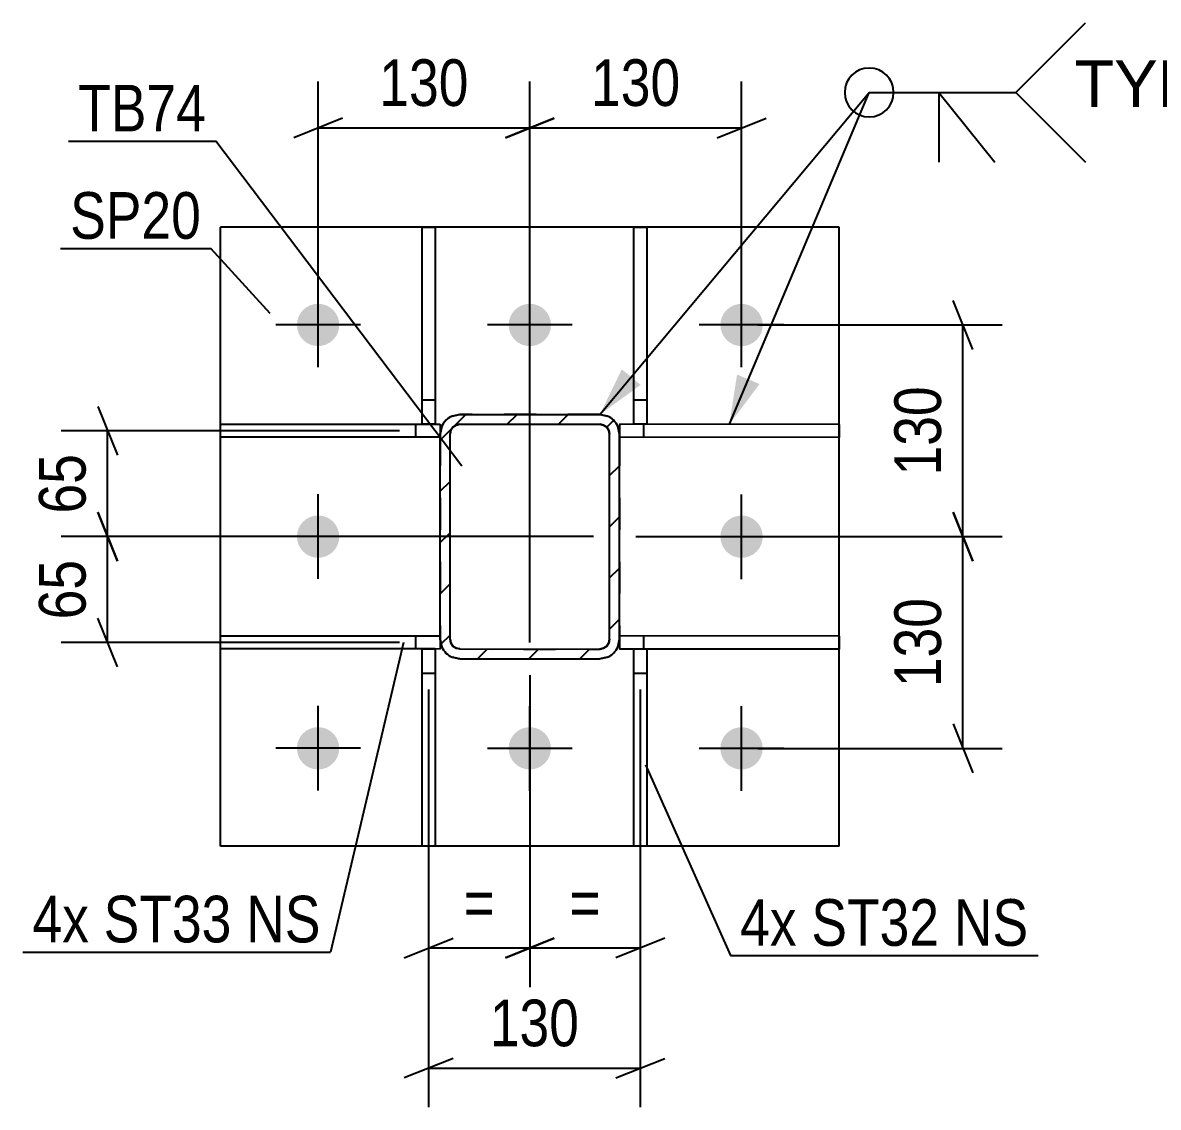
# Model space of a CAD drawing. Header units: millimetres. Extents: x 0 to 841, y 0 to 594.
# Drawn here: x 307 to 376.8, y 113.1 to 179.8 of the extents above; entities that cross this region are included whole.
import ezdxf

# ---------------------------------------------------------------- set-up
doc = ezdxf.new("R2010")
doc.units = ezdxf.units.MM
doc.linetypes.add('DXK_LINE_DOT2', pattern=[3.9198, 1.9599, -1.9599])
doc.linetypes.add('DXK_LINE_DOT3', pattern=[5.9187, 2.979, -0.9799, 0.9799, -0.9799])
doc.styles.add('Arial', font='ARIAL.TTF', dxfattribs={"height": 0.2})
doc.styles.add('Arial Narrow', font='ARIALN.TTF', dxfattribs={"height": 0.2})

# ---------------------------------------------------------------- blocks, each defined once
blk = doc.blocks.new('Part-122573297-5916 - 5819')
at = {"color": 2, "linetype": 'Continuous'}
for p, q in [((344.551, 129.193), (344.553, 141.303)), ((344.553, 141.303), (345.353, 141.302)), ((345.353, 141.302), (345.351, 129.192)), ((345.351, 129.192), (344.551, 129.193))]:
    blk.add_line(p, q, dxfattribs=at)
at = {"color": 7, "linetype": 'DXK_LINE_DOT2'}
blk.add_line((344.553, 139.803), (345.353, 139.802), dxfattribs=at)
blk = doc.blocks.new('Part-122573297-5836 - 5819')
at = {"linetype": 'Continuous'}
h = blk.add_hatch(dxfattribs=at)
h.set_pattern_fill('', scale=0.7, style=0, pattern_type=0)
h.set_pattern_definition([(45, (343.3188, 155.3412), (-1.57154, 1.57154), [])])
h.paths.add_polyline_path([(343.579, 154.952), (343.319, 155.341), (342.93, 155.601), (342.47, 155.693), (333.87, 155.694), (333.411, 155.602), (333.022, 155.342), (332.762, 154.953), (332.67, 154.494), (332.669, 141.894), (332.76, 141.435), (333.02, 141.045), (333.41, 140.785), (333.869, 140.694), (342.469, 140.693), (342.928, 140.784), (343.317, 141.044), (343.578, 141.433), (343.669, 141.893), (343.67, 154.493)])
h.paths.add_polyline_path([(343.069, 141.893), (343.023, 141.663), (342.893, 141.468), (342.698, 141.338), (342.469, 141.293), (333.869, 141.294), (333.639, 141.339), (333.445, 141.469), (333.315, 141.664), (333.269, 141.894), (333.27, 154.494), (333.316, 154.723), (333.446, 154.918), (333.641, 155.048), (333.87, 155.094), (342.47, 155.093), (342.7, 155.047), (342.894, 154.917), (343.025, 154.722), (343.07, 154.493)])
at = {"color": 7, "linetype": 'DXK_LINE_DOT2'}
for p, q in [((333.411, 155.602), (333.87, 155.694)), ((342.47, 155.693), (333.87, 155.694)), ((342.47, 155.693), (342.47, 155.693)), ((342.47, 155.693), (342.93, 155.601)), ((332.67, 154.494), (332.762, 154.953)), ((333.446, 154.918), (333.316, 154.723)), ((333.641, 155.048), (333.446, 154.918)), ((333.87, 155.094), (333.641, 155.048)), ((333.87, 155.094), (342.47, 155.093)), ((342.7, 155.047), (342.47, 155.093)), ((342.894, 154.917), (342.7, 155.047)), ((343.025, 154.722), (342.894, 154.917)), ((343.579, 154.952), (343.67, 154.493)), ((332.67, 154.494), (332.669, 141.894)), ((333.269, 141.894), (333.27, 154.494)), ((333.316, 154.723), (333.27, 154.494)), ((343.07, 154.493), (343.025, 154.722)), ((343.069, 141.893), (343.07, 154.493)), ((343.67, 154.493), (343.669, 141.893)), ((332.76, 141.435), (332.669, 141.894)), ((333.269, 141.894), (333.315, 141.664)), ((333.315, 141.664), (333.445, 141.469)), ((342.893, 141.468), (343.023, 141.663)), ((343.023, 141.663), (343.069, 141.893)), ((343.669, 141.893), (343.578, 141.433)), ((333.445, 141.469), (333.639, 141.339)), ((333.639, 141.339), (333.869, 141.294)), ((333.869, 141.294), (342.469, 141.293)), ((342.469, 141.293), (342.698, 141.338)), ((342.698, 141.338), (342.893, 141.468)), ((333.869, 140.694), (333.41, 140.785)), ((333.869, 140.694), (342.469, 140.693)), ((342.928, 140.784), (342.469, 140.693))]:
    blk.add_line(p, q, dxfattribs=at)
at = {"color": 2, "linetype": 'Continuous'}
for p, q in [((333.87, 155.694), (333.411, 155.602)), ((333.87, 155.694), (333.87, 155.694)), ((333.87, 155.694), (342.47, 155.693)), ((342.47, 155.693), (342.47, 155.693)), ((342.93, 155.601), (342.47, 155.693)), ((332.762, 154.953), (332.67, 154.494)), ((333.316, 154.723), (333.446, 154.918)), ((333.446, 154.918), (333.641, 155.048)), ((333.641, 155.048), (333.87, 155.094)), ((333.87, 155.094), (333.87, 155.094)), ((333.87, 155.094), (342.47, 155.093)), ((342.47, 155.093), (342.47, 155.093)), ((342.47, 155.093), (342.7, 155.047)), ((342.7, 155.047), (342.894, 154.917)), ((342.894, 154.917), (343.025, 154.722)), ((343.67, 154.493), (343.579, 154.952)), ((332.669, 141.894), (332.67, 154.494)), ((332.67, 154.494), (332.67, 154.494)), ((333.269, 141.894), (333.27, 154.494)), ((333.27, 154.494), (333.316, 154.723)), ((333.27, 154.494), (333.27, 154.494)), ((343.025, 154.722), (343.07, 154.493)), ((343.069, 141.893), (343.07, 154.493)), ((343.07, 154.493), (343.07, 154.493)), ((343.669, 141.893), (343.67, 154.493)), ((343.67, 154.493), (343.67, 154.493)), ((332.669, 141.894), (332.669, 141.894)), ((332.669, 141.894), (332.76, 141.435)), ((333.269, 141.894), (333.269, 141.894)), ((333.315, 141.664), (333.269, 141.894)), ((333.445, 141.469), (333.315, 141.664)), ((343.023, 141.663), (342.893, 141.468)), ((343.069, 141.893), (343.023, 141.663)), ((343.069, 141.893), (343.069, 141.893)), ((343.578, 141.433), (343.669, 141.893)), ((343.669, 141.893), (343.669, 141.893)), ((333.639, 141.339), (333.445, 141.469)), ((333.869, 141.294), (333.639, 141.339)), ((333.869, 141.294), (333.869, 141.294)), ((333.869, 141.294), (342.469, 141.293)), ((342.698, 141.338), (342.469, 141.293)), ((342.469, 141.293), (342.469, 141.293)), ((342.893, 141.468), (342.698, 141.338)), ((333.41, 140.785), (333.869, 140.694)), ((333.869, 140.694), (333.869, 140.694)), ((333.869, 140.694), (342.469, 140.693)), ((342.469, 140.693), (342.928, 140.784)), ((342.469, 140.693), (342.469, 140.693))]:
    blk.add_line(p, q, dxfattribs=at)
at = {"color": 7, "linetype": 'DXK_LINE_DOT3'}
blk.add_line((338.17, 148.193), (338.17, 148.193), dxfattribs=at)
at = {"color": 7, "linetype": 'DXK_LINE_DOT2'}
for centre, start, end in [((333.87, 154.494), 112.49429, 157.49429), ((342.47, 154.493), 22.49429, 67.49429), ((333.869, 141.894), 202.49429, 247.49429), ((342.469, 141.893), 292.49429, 337.49429)]:
    blk.add_arc(centre, 1.2, start, end, dxfattribs=at)
at = {"color": 2, "linetype": 'Continuous'}
for centre, start, end in [((333.87, 154.494), 112.49429, 157.49429), ((342.47, 154.493), 22.49429, 67.49429), ((333.869, 141.894), 202.49429, 247.49429), ((342.469, 141.893), 292.49429, 337.49429)]:
    blk.add_arc(centre, 1.2, start, end, dxfattribs=at)
blk = doc.blocks.new('Part-122573297-5865 - 5819')
at = {"color": 2, "linetype": 'Continuous'}
for p, q in [((357.169, 142.091), (343.669, 142.093)), ((343.669, 141.895), (343.669, 141.293)), ((357.169, 142.091), (357.169, 141.291)), ((344.553, 141.293), (343.669, 141.293)), ((357.169, 141.291), (345.353, 141.292))]:
    blk.add_line(p, q, dxfattribs=at)
at = {"color": 7, "linetype": 'DXK_LINE_DOT2'}
for p, q in [((343.669, 142.093), (343.669, 141.895)), ((345.169, 141.292), (345.169, 142.092)), ((345.353, 141.292), (344.553, 141.293))]:
    blk.add_line(p, q, dxfattribs=at)
blk = doc.blocks.new('Part-122573297-5921 - 5819')
at = {"color": 2, "linetype": 'Continuous'}
for p, q in [((331.554, 155.104), (331.556, 167.194)), ((331.556, 167.194), (332.356, 167.194)), ((332.356, 167.194), (332.354, 155.104)), ((332.354, 155.104), (331.554, 155.104))]:
    blk.add_line(p, q, dxfattribs=at)
at = {"color": 7, "linetype": 'DXK_LINE_DOT2'}
blk.add_line((331.554, 156.604), (332.354, 156.604), dxfattribs=at)
blk = doc.blocks.new('Part-122573297-5870 - 5819')
at = {"color": 2, "linetype": 'Continuous'}
for p, q in [((319.168, 129.195), (319.171, 167.195)), ((357.171, 167.191), (319.171, 167.195)), ((357.168, 129.191), (357.171, 167.191)), ((357.168, 129.191), (319.168, 129.195))]:
    blk.add_line(p, q, dxfattribs=at)
blk = doc.blocks.new('Part-122573297-5926 - 5819')
at = {"color": 2, "linetype": 'Continuous'}
for p, q in [((344.554, 155.103), (344.555, 167.193)), ((344.555, 167.193), (345.355, 167.192)), ((345.355, 167.192), (345.354, 155.103)), ((345.354, 155.103), (344.554, 155.103))]:
    blk.add_line(p, q, dxfattribs=at)
at = {"color": 7, "linetype": 'DXK_LINE_DOT2'}
blk.add_line((344.554, 156.603), (345.354, 156.603), dxfattribs=at)
blk = doc.blocks.new('Part-122573297-5942 - 5819')
at = {"color": 2, "linetype": 'Continuous'}
for p, q in [((319.169, 141.295), (319.169, 142.095)), ((319.169, 142.095), (332.669, 142.093)), ((332.669, 141.896), (332.668, 141.293)), ((331.554, 141.294), (319.169, 141.295)), ((332.668, 141.293), (332.354, 141.294))]:
    blk.add_line(p, q, dxfattribs=at)
at = {"color": 7, "linetype": 'DXK_LINE_DOT2'}
for p, q in [((331.168, 141.294), (331.169, 142.094)), ((332.669, 142.093), (332.669, 141.896)), ((332.354, 141.294), (331.554, 141.294))]:
    blk.add_line(p, q, dxfattribs=at)
blk = doc.blocks.new('Part-122573297-5949 - 5819')
at = {"color": 2, "linetype": 'Continuous'}
for p, q in [((319.17, 154.295), (319.17, 155.095)), ((319.17, 155.095), (332.67, 155.093)), ((332.67, 155.093), (332.67, 154.492)), ((332.67, 154.293), (319.17, 154.295))]:
    blk.add_line(p, q, dxfattribs=at)
at = {"color": 7, "linetype": 'DXK_LINE_DOT2'}
for p, q in [((331.17, 154.294), (331.17, 155.094)), ((332.67, 154.492), (332.67, 154.293))]:
    blk.add_line(p, q, dxfattribs=at)
blk = doc.blocks.new('Part-122573297-5960 - 5819')
at = {"color": 2, "linetype": 'Continuous'}
for p, q in [((357.17, 155.091), (343.671, 155.093)), ((343.671, 155.093), (343.671, 154.491)), ((357.17, 155.091), (357.17, 154.291)), ((357.17, 154.291), (343.671, 154.293))]:
    blk.add_line(p, q, dxfattribs=at)
at = {"color": 7, "linetype": 'DXK_LINE_DOT2'}
for p, q in [((345.171, 154.292), (345.171, 155.092)), ((343.671, 154.293), (343.671, 154.491))]:
    blk.add_line(p, q, dxfattribs=at)
blk = doc.blocks.new('Bolt-122573297-5970 - 5819')
at = {"linetype": 'Continuous'}
for points in [[(323.871, 161.195, -1), (326.471, 161.194, -1)], [(336.871, 161.193, -1), (339.471, 161.193, -1)], [(349.871, 161.192, -1), (352.471, 161.192, -1)], [(323.87, 148.195, -1), (326.47, 148.194, -1)], [(349.87, 148.192, -1), (352.47, 148.192, -1)], [(323.868, 135.195, -1), (326.468, 135.194, -1)], [(336.868, 135.193, -1), (339.468, 135.193, -1)], [(349.868, 135.192, -1), (352.468, 135.192, -1)]]:
    blk.add_hatch(color=1, dxfattribs=at).paths.add_polyline_path(points)
at = {"color": 1, "linetype": 'Continuous'}
for p, q in [((325.171, 158.595), (325.171, 163.795)), ((338.171, 158.593), (338.171, 163.793)), ((351.171, 158.592), (351.171, 163.792)), ((327.771, 161.194), (322.571, 161.195)), ((340.771, 161.193), (335.571, 161.193)), ((353.771, 161.192), (348.571, 161.192)), ((325.169, 145.595), (325.17, 150.795)), ((351.169, 145.592), (351.17, 150.792)), ((327.77, 148.194), (322.57, 148.195)), ((353.77, 148.192), (348.57, 148.192)), ((325.168, 132.595), (325.169, 137.795)), ((338.168, 132.593), (338.169, 137.793)), ((351.168, 132.592), (351.169, 137.792)), ((327.768, 135.194), (322.568, 135.195)), ((340.768, 135.193), (335.568, 135.193)), ((353.768, 135.192), (348.568, 135.192))]:
    blk.add_line(p, q, dxfattribs=at)
blk = doc.blocks.new('Part-122573297-5988 - 5819')
at = {"color": 2, "linetype": 'Continuous'}
for p, q in [((331.552, 129.194), (331.554, 141.304)), ((331.554, 141.304), (332.354, 141.304)), ((332.354, 141.304), (332.352, 129.194)), ((332.352, 129.194), (331.552, 129.194))]:
    blk.add_line(p, q, dxfattribs=at)
at = {"color": 7, "linetype": 'DXK_LINE_DOT2'}
blk.add_line((331.553, 139.804), (332.353, 139.804), dxfattribs=at)
blk = doc.blocks.new('StraightDimension-122573297-14361 - 5819')
at = {"color": 7, "linetype": 'Continuous'}
for p, q in [((311.645, 156.194), (312.845, 153.194)), ((330.17, 154.694), (309.395, 154.694)), ((312.245, 148.193), (312.245, 154.694)), ((312.845, 146.693), (311.645, 149.693)), ((342.07, 148.193), (309.395, 148.193))]:
    blk.add_line(p, q, dxfattribs=at)
at = {"color": 0}
blk.add_wipeout([(311.495, 153.871), (307.295, 153.871), (307.295, 149.015), (311.495, 149.015)], dxfattribs=at)
at = {"color": 3, "style": 'Arial Narrow'}
blk.add_text('65', height=2.8633, rotation=90.00021, dxfattribs=at).set_placement((310.895, 149.615))
blk = doc.blocks.new('StraightDimension-122573297-14390 - 5819')
at = {"color": 7, "linetype": 'Continuous'}
for p, q in [((325.171, 162.195), (325.171, 176.144)), ((338.169, 141.693), (338.169, 176.144)), ((326.671, 173.894), (323.671, 172.694)), ((336.669, 172.694), (339.669, 173.894)), ((325.171, 173.294), (338.169, 173.294))]:
    blk.add_line(p, q, dxfattribs=at)
at = {"color": 0}
blk.add_wipeout([(335.012, 174.044), (335.012, 178.244), (328.328, 178.244), (328.328, 174.044)], dxfattribs=at)
at = {"color": 3, "style": 'Arial Narrow'}
blk.add_text('130', height=2.8633, dxfattribs=at).set_placement((328.928, 174.644))
blk = doc.blocks.new('StraightDimension-122573297-6037 - 5819')
at = {"color": 7, "linetype": 'Continuous'}
for p, q in [((338.169, 139.693), (338.169, 120.533)), ((344.953, 138.802), (344.953, 120.533)), ((336.669, 122.333), (339.669, 123.533)), ((346.453, 123.533), (343.453, 122.333)), ((338.169, 122.933), (344.953, 122.933))]:
    blk.add_line(p, q, dxfattribs=at)
at = {"color": 0}
blk.add_wipeout([(343.12, 123.683), (343.12, 127.883), (340.001, 127.883), (340.001, 123.683)], dxfattribs=at)
at = {"color": 3, "style": 'Arial Narrow'}
blk.add_text('=', height=2.863, dxfattribs=at).set_placement((340.601, 124.283))
blk = doc.blocks.new('StraightDimension-122573297-6047 - 5819')
at = {"color": 7, "linetype": 'Continuous'}
for p, q in [((338.169, 139.693), (338.169, 120.533)), ((331.953, 138.804), (331.953, 120.533)), ((330.453, 122.333), (333.453, 123.533)), ((339.669, 123.533), (336.669, 122.333)), ((331.953, 122.933), (338.169, 122.933))]:
    blk.add_line(p, q, dxfattribs=at)
at = {"color": 0}
blk.add_wipeout([(336.621, 123.683), (336.621, 127.883), (333.502, 127.883), (333.502, 123.683)], dxfattribs=at)
at = {"color": 3, "style": 'Arial Narrow'}
blk.add_text('=', height=2.863, dxfattribs=at).set_placement((334.102, 124.283))
blk = doc.blocks.new('StraightDimension-122573297-6089 - 5819')
at = {"color": 7, "linetype": 'Continuous'}
for p, q in [((365.365, 146.693), (364.165, 149.693)), ((344.67, 148.193), (367.165, 148.193)), ((364.765, 135.192), (364.765, 148.193)), ((364.165, 136.692), (365.365, 133.692)), ((352.168, 135.192), (367.165, 135.192))]:
    blk.add_line(p, q, dxfattribs=at)
at = {"color": 0}
blk.add_wipeout([(364.014, 145.034), (359.814, 145.034), (359.815, 138.35), (364.015, 138.35)], dxfattribs=at)
at = {"color": 3, "style": 'Arial Narrow'}
blk.add_text('130', height=2.8633, rotation=90.00021, dxfattribs=at).set_placement((363.415, 138.95))
blk = doc.blocks.new('StraightDimension-122573297-6099 - 5819')
at = {"color": 7, "linetype": 'Continuous'}
for p, q in [((365.365, 159.692), (364.165, 162.692)), ((352.171, 161.192), (367.165, 161.192)), ((364.765, 148.193), (364.765, 161.192)), ((364.165, 149.693), (365.365, 146.693)), ((344.67, 148.193), (367.165, 148.193))]:
    blk.add_line(p, q, dxfattribs=at)
at = {"color": 0}
blk.add_wipeout([(364.014, 158.035), (359.814, 158.035), (359.815, 151.35), (364.015, 151.35)], dxfattribs=at)
at = {"color": 3, "style": 'Arial Narrow'}
blk.add_text('130', height=2.8633, rotation=90.00021, dxfattribs=at).set_placement((363.415, 151.95))
blk = doc.blocks.new('StraightDimension-122573297-14362 - 5819')
at = {"color": 7, "linetype": 'Continuous'}
for p, q in [((311.645, 149.693), (312.845, 146.693)), ((342.07, 148.193), (309.395, 148.193)), ((312.245, 141.694), (312.245, 148.193)), ((312.845, 140.194), (311.645, 143.194)), ((330.169, 141.694), (309.395, 141.694))]:
    blk.add_line(p, q, dxfattribs=at)
at = {"color": 0}
blk.add_wipeout([(311.495, 147.371), (307.295, 147.371), (307.295, 142.515), (311.495, 142.515)], dxfattribs=at)
at = {"color": 3, "style": 'Arial Narrow'}
blk.add_text('65', height=2.8633, rotation=90.00021, dxfattribs=at).set_placement((310.895, 143.115))
blk = doc.blocks.new('StraightDimension-122573297-13669 - 5819')
at = {"color": 7, "linetype": 'Continuous'}
for p, q in [((331.953, 138.804), (331.953, 113.15)), ((344.953, 138.802), (344.953, 113.15)), ((333.453, 116.15), (330.453, 114.95)), ((343.453, 114.95), (346.453, 116.15)), ((331.953, 115.55), (344.953, 115.55))]:
    blk.add_line(p, q, dxfattribs=at)
at = {"color": 0}
blk.add_wipeout([(341.795, 116.3), (341.795, 120.5), (335.111, 120.5), (335.111, 116.3)], dxfattribs=at)
at = {"color": 3, "style": 'Arial Narrow'}
blk.add_text('130', height=2.8633, dxfattribs=at).set_placement((335.711, 116.9))
blk = doc.blocks.new('StraightDimension-122573297-14389 - 5819')
at = {"color": 7, "linetype": 'Continuous'}
for p, q in [((338.169, 141.693), (338.169, 176.144)), ((351.171, 162.192), (351.171, 176.144)), ((339.669, 173.894), (336.669, 172.694)), ((349.671, 172.694), (352.671, 173.894)), ((338.169, 173.294), (351.171, 173.294))]:
    blk.add_line(p, q, dxfattribs=at)
at = {"color": 0}
blk.add_wipeout([(348.012, 174.044), (348.012, 178.244), (341.328, 178.244), (341.328, 174.044)], dxfattribs=at)
at = {"color": 3, "style": 'Arial Narrow'}
blk.add_text('130', height=2.8633, dxfattribs=at).set_placement((341.928, 174.644))
blk = doc.blocks.new('Mark-122573297-5832 - 5819')
at = {"color": 30, "linetype": 'Continuous'}
for p in [(309.838, 172.477), (333.991, 152.525)]:
    blk.add_line(p, (318.892, 172.477), dxfattribs=at)
at = {"color": 0}
blk.add_wipeout([(318.292, 173.077), (318.292, 176.077), (310.438, 176.077), (310.438, 173.077)], dxfattribs=at)
blk.add_wipeout([(318.292, 173.077), (318.292, 176.077), (310.438, 176.077), (310.438, 173.077)], dxfattribs=at)
at = {"color": 3, "style": 'Arial Narrow'}
blk.add_text('TB74', height=2.8633, dxfattribs=at).set_placement((310.438, 173.077))
blk = doc.blocks.new('Mark-122573297-5866 - 5819')
at = {"color": 30, "linetype": 'Continuous'}
for p in [(309.347, 165.887), (322.237, 161.888)]:
    blk.add_line(p, (318.586, 165.887), dxfattribs=at)
at = {"color": 0}
blk.add_wipeout([(317.986, 166.487), (317.986, 169.487), (309.947, 169.487), (309.947, 166.487)], dxfattribs=at)
blk.add_wipeout([(317.986, 166.487), (317.986, 169.487), (309.947, 169.487), (309.947, 166.487)], dxfattribs=at)
at = {"color": 3, "style": 'Arial Narrow'}
blk.add_text('SP20', height=2.8633, dxfattribs=at).set_placement((309.947, 166.487))
blk = doc.blocks.new('WeldMark-122573297-6109 - 5819')
at = {"linetype": 'Continuous'}
for points in [[(344.97, 157.513), (342.47, 155.693), (343.819, 158.475)], [(352.276, 157.566), (350.42, 155.092), (350.894, 158.148)]]:
    blk.add_hatch(color=30, dxfattribs=at).paths.add_polyline_path(points)
at = {"color": 30, "linetype": 'Continuous'}
for p, q in [((342.47, 155.693), (359.005, 175.47)), ((350.42, 155.092), (359.005, 175.47)), ((359.005, 175.47), (368.005, 175.47))]:
    blk.add_line(p, q, dxfattribs=at)
at = {"color": 3, "linetype": 'Continuous'}
for q in [(366.719, 171.184), (363.29, 171.184)]:
    blk.add_line((363.29, 175.47), q, dxfattribs=at)
for start, end in [(90, 270), (270, 90)]:
    blk.add_arc((359.005, 175.47), 1.5, start, end, dxfattribs=at)
at = {"color": 0, "linetype": 'Continuous'}
blk.add_wipeout([(379.38, 174.57), (379.38, 177.57), (371.605, 177.57), (371.605, 174.57)], dxfattribs=at)
blk.add_wipeout([(379.38, 174.57), (379.38, 177.57), (371.605, 177.57), (371.605, 174.57)], dxfattribs=at)
at = {"color": 3, "linetype": 'Continuous'}
for q in [(372.29, 179.756), (372.29, 171.184)]:
    blk.add_line((368.005, 175.47), q, dxfattribs=at)
at = {"color": 3, "linetype": 'Continuous', "style": 'Arial'}
blk.add_text('TYP', height=2.8652, dxfattribs=at).set_placement((371.605, 174.57))
blk = doc.blocks.new('MarkSet-122573297-6160 - 5819')
at = {"color": 30, "linetype": 'Continuous'}
for p, q in [((345.264, 134.183), (350.484, 122.467)), ((350.484, 122.467), (369.375, 122.467))]:
    blk.add_line(p, q, dxfattribs=at)
at = {"color": 0}
for points in [[(354.556, 123.067), (354.556, 126.067), (351.084, 126.067), (351.084, 123.067)], [(363.31, 123.067), (363.31, 126.067), (355.456, 126.067), (355.456, 123.067)], [(368.775, 123.067), (368.775, 126.067), (364.21, 126.067), (364.21, 123.067)]]:
    blk.add_wipeout(points, dxfattribs=at)
for points in [[(354.556, 123.067), (354.556, 126.067), (351.084, 126.067), (351.084, 123.067)], [(363.31, 123.067), (363.31, 126.067), (355.456, 126.067), (355.456, 123.067)], [(368.775, 123.067), (368.775, 126.067), (364.21, 126.067), (364.21, 123.067)]]:
    blk.add_wipeout(points, dxfattribs=at)
at = {"color": 3, "style": 'Arial Narrow'}
for s, p in [('4x', (351.084, 123.067)), ('ST32', (355.456, 123.067)), ('NS', (364.21, 123.067))]:
    blk.add_text(s, height=2.8633, dxfattribs=at).set_placement(p)
blk = doc.blocks.new('MarkSet-122573297-6190 - 5819')
at = {"color": 30, "linetype": 'Continuous'}
for p in [(330.422, 141.691), (307.034, 122.676)]:
    blk.add_line(p, (325.924, 122.676), dxfattribs=at)
at = {"color": 0}
for points in [[(311.105, 123.276), (311.105, 126.276), (307.634, 126.276), (307.634, 123.276)], [(319.86, 123.276), (319.86, 126.276), (312.005, 126.276), (312.005, 123.276)], [(325.324, 123.276), (325.324, 126.276), (320.76, 126.276), (320.76, 123.276)]]:
    blk.add_wipeout(points, dxfattribs=at)
for points in [[(311.105, 123.276), (311.105, 126.276), (307.634, 126.276), (307.634, 123.276)], [(319.86, 123.276), (319.86, 126.276), (312.005, 126.276), (312.005, 123.276)], [(325.324, 123.276), (325.324, 126.276), (320.76, 126.276), (320.76, 123.276)]]:
    blk.add_wipeout(points, dxfattribs=at)
at = {"color": 3, "style": 'Arial Narrow'}
for s, p in [('4x', (307.634, 123.276)), ('ST33', (312.005, 123.276)), ('NS', (320.76, 123.276))]:
    blk.add_text(s, height=2.8633, dxfattribs=at).set_placement(p)

msp = doc.modelspace()

# ---------------------------------------------------------------- block references
for name in ['Part-122573297-5870 - 5819', 'Part-122573297-5921 - 5819', 'Part-122573297-5926 - 5819', 'Bolt-122573297-5970 - 5819', 'Part-122573297-5836 - 5819', 'Part-122573297-5949 - 5819', 'Part-122573297-5960 - 5819', 'Part-122573297-5942 - 5819', 'Part-122573297-5865 - 5819', 'Part-122573297-5988 - 5819', 'Part-122573297-5916 - 5819']:
    msp.add_blockref(name, (0, 0))

# ---------------------------------------------------------------- next in the draw order: block references
for name in ['StraightDimension-122573297-14361 - 5819', 'StraightDimension-122573297-6037 - 5819']:
    msp.add_blockref(name, (0, 0))

# ---------------------------------------------------------------- next in the draw order: block references
for name in ['StraightDimension-122573297-14390 - 5819', 'StraightDimension-122573297-6089 - 5819', 'StraightDimension-122573297-6047 - 5819']:
    msp.add_blockref(name, (0, 0))

# ---------------------------------------------------------------- next in the draw order: block references
for name in ['Mark-122573297-5832 - 5819', 'StraightDimension-122573297-6099 - 5819', 'StraightDimension-122573297-14362 - 5819', 'StraightDimension-122573297-13669 - 5819']:
    msp.add_blockref(name, (0, 0))

# ---------------------------------------------------------------- next in the draw order: block references
for name in ['StraightDimension-122573297-14389 - 5819', 'Mark-122573297-5866 - 5819', 'MarkSet-122573297-6190 - 5819', 'MarkSet-122573297-6160 - 5819']:
    msp.add_blockref(name, (0, 0))

# ---------------------------------------------------------------- next in the draw order: block references
msp.add_blockref('WeldMark-122573297-6109 - 5819', (0, 0))

doc.saveas('drawing.dxf')
